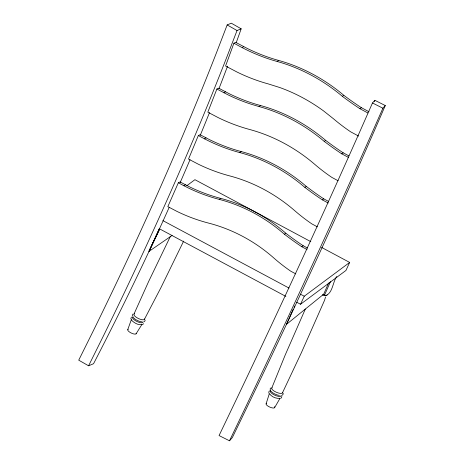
<?xml version="1.0" encoding="UTF-8"?>
<svg xmlns="http://www.w3.org/2000/svg" width="464" height="464" viewBox="0 0 464 464"><rect width="100%" height="100%" fill="white"/><g stroke="black" fill="none" stroke-linecap="round" stroke-linejoin="round"><path stroke-width="0.7" d="M283.179 393.182L283.069 394.365L281.996 395.363M281.834 396.5L281.578 397.654L280.656 398.402M325.531 297.059L324.522 300.341L301.53 352.391L282.443 392.88M145.186 320.114L144.756 321.21L143.944 321.749M266.104 403.802L269.282 393.855M143.562 323.675L142.494 324.73M127.797 329.51L131.341 319.679M368.926 111.708L361.352 107.66A276.057 223.486 41.4 0 1 343.783 95.288A146.839 118.877 41.4 0 0 278.632 60.436A158.647 128.435 41.4 0 1 247.324 48.471L235.695 42.352L233.902 43.21L225.579 66.021L236.942 71.995A160.144 133.098 42.6 0 0 268.302 83.92L279.891 87.568A146.665 118.738 41.4 0 1 323.576 110.931L333.459 118.761A160.289 133.214 42.6 0 0 350.656 131.822L358.614 136.085M236.205 42.705A844.086 207.449 -60.3 0 0 241.17 28.814L231.31 23.2L227.174 24.928L216.972 51.469A1117.486 274.642 -60.3 0 1 93.073 331.29L78.729 360.174L88.589 365.789L93.554 363.718A844.086 207.449 -60.3 0 0 169.151 207.449M241.17 28.814L237.029 30.543L226.826 57.084A1117.486 274.642 -60.3 0 1 102.927 336.905L88.589 365.789M216.885 89.007L227.679 94.679A161.339 137.356 43.8 0 0 251.111 104.191L259.086 106.575L260.495 105.525L256.493 104.388A161.373 137.385 43.8 0 1 229.071 93.641L218.643 88.166L216.885 89.007L207.82 112.172L218.126 117.583A161.414 137.419 43.8 0 0 249.551 129.462A149.454 127.24 43.8 0 1 314.702 164.308A161.513 137.506 43.8 0 0 331.853 177.405L338.128 180.763M271.73 388.13L285.227 354.954L305.329 309.053M328.593 201.44L323.721 198.836A282.733 246.065 45.3 0 1 306.263 186.377A150.435 130.923 45.3 0 0 241.112 151.537A162.452 141.381 45.3 0 1 209.629 139.699L200.088 134.699L198.343 135.54L188.517 159.071L198.087 164.082A163.258 144.954 46.9 0 0 229.628 175.879A151.194 134.247 46.9 0 1 294.779 210.72A163.293 144.983 46.9 0 0 311.843 223.886L317.382 226.855M307.435 248.002L303.166 245.723A285.151 257.804 48.8 0 1 285.778 233.212A151.734 137.182 48.8 0 0 220.626 198.366A163.827 148.115 48.8 0 1 189.028 186.615L180.073 181.934L178.344 182.764L167.835 206.625L176.958 211.393A164.163 150.852 51 0 0 208.609 223.103A152.053 139.722 51 0 1 273.766 257.949A164.169 150.852 51 0 0 290.737 271.179L295.8 273.893M133.986 314.053L148.666 281.439L170.276 236.605M372.476 102.979L361.056 128.87A1117.486 91.234 -63.4 0 1 233.009 406.47L219.066 435.568L229.494 440.8L232.331 437.587A844.086 68.91 -63.4 0 0 385.271 105.537L374.842 100.305L372.476 102.979L382.904 108.211L385.271 105.537M293.184 309.227L286.462 324.365L323.698 294.182L328.611 283.046M294.048 307.267L294.628 305.956M382.904 108.211L371.484 134.102A1117.486 91.234 -63.4 0 1 243.432 411.701L229.494 440.8M336.794 276.492C332.549 282.083 332.949 293.103 325.415 295.783L324.69 294.733L330.467 281.625M159.123 229.303L149.124 251.065L159.123 229.303L159.558 229.558L148.95 251.424L172.092 235.463M296.722 302.209L300.544 304.256L304.262 296.218L349.659 262.433L321.639 247.451M349.659 262.433L345.935 270.471L300.544 304.256M183.651 241.1L160.869 287.773L144.362 319.435M274.665 407.601L279.867 398.547M136.085 333.807L141.949 324.406M326.842 295.284L327.143 294.872M270.825 387.985L270.129 388.948L270.57 390.868M269.694 390.833L268.871 391.709L268.842 393.165M132.849 314.087L132.257 315.926M131.405 317.069L130.813 318.907M233.902 43.21L242.243 47.67L243.664 46.615M224.013 92.823L225.411 91.785M242.243 47.67L245.903 49.526A158.647 128.435 41.4 0 0 277.211 61.497L278.632 60.442M198.343 135.54L204.578 138.875L205.964 137.843M178.344 182.764L183.988 185.786L185.362 184.759M186.876 185.67L194.921 179.684L310.81 241.663M204.578 138.875L208.243 140.725A162.452 141.381 45.3 0 0 239.726 152.569L241.112 151.537M277.211 61.497A146.839 118.877 41.4 0 1 342.362 96.338L343.783 95.288M183.988 185.786L187.653 187.636A163.827 148.115 48.8 0 0 219.252 199.392L220.626 198.372M342.362 96.344A276.057 223.486 41.4 0 0 359.931 108.715L361.352 107.66M259.086 106.569A148.254 123.215 42.6 0 1 324.243 141.416L325.647 140.372L329.092 142.953A280.801 239.059 43.8 0 0 343.145 152.795L348.864 155.852M324.237 141.416L331.174 146.525A280.61 238.902 43.8 0 0 341.753 153.833L343.145 152.795M239.726 152.563A150.435 130.923 45.3 0 1 304.877 187.41L306.263 186.383M304.877 187.41A282.733 246.065 45.3 0 0 322.341 199.868L323.721 198.836M219.252 199.392A151.734 137.182 48.8 0 1 284.409 234.233L285.778 233.212M284.409 234.233A285.151 257.804 48.8 0 0 301.797 246.744L303.166 245.723M141.7 324.556C138.278 325.293 134.717 323.072 132.199 320.891M279.821 398.309C276.045 398.779 271.637 396.859 269.468 393.721M325.908 295.736L322.892 295.551M322.55 294.663L324.69 294.733M359.931 108.715L367.894 112.972M341.753 153.833L348.493 157.435M322.341 199.868L328.205 203.006M301.797 246.744L307.052 249.557M162.899 220.62L288.985 288.045M300.446 294.176L304.262 296.218M159.181 228.653L285.899 296.421M227.174 24.928L237.029 30.543M131.915 320.52L131.422 319.51M260.495 105.519A148.254 123.215 42.6 0 1 325.647 140.366M144.513 318.954A5.864 1.931 25.9 0 1 137.907 318.269A5.864 1.931 25.9 0 1 134.49 313.751M143.069 321.935A5.864 1.931 25.9 0 1 136.457 321.25A5.864 1.931 25.9 0 1 133.046 316.732M142.071 321.825A5.864 1.931 25.9 0 1 139.705 321.401M139.252 321.25A5.864 1.931 25.9 0 1 133.081 317.167M136.207 333.419A4.681 1.543 25.9 0 1 130.929 332.874A4.681 1.543 25.9 0 1 128.203 329.266M374.842 100.305A844.086 68.91 -63.4 0 1 374.28 101.61M227.546 66.184A844.086 207.449 -60.3 0 1 219.025 88.496M209.479 112.659A844.086 207.449 -60.3 0 1 200.245 135.326M190.025 159.697A844.086 207.449 -60.3 0 1 180.183 182.52M274.41 406.655A4.681 1.514 23.8 0 1 270.309 407.311A4.681 1.514 23.8 0 1 266.417 403.512M282.472 392.353A5.864 1.897 23.8 0 1 276.289 392.225A5.864 1.897 23.8 0 1 272.119 387.765M281.132 395.392A5.864 1.897 23.8 0 1 274.949 395.264A5.864 1.897 23.8 0 1 270.779 390.804M279.415 395.427A5.864 1.897 23.8 0 1 271.156 391.332"/></g></svg>
